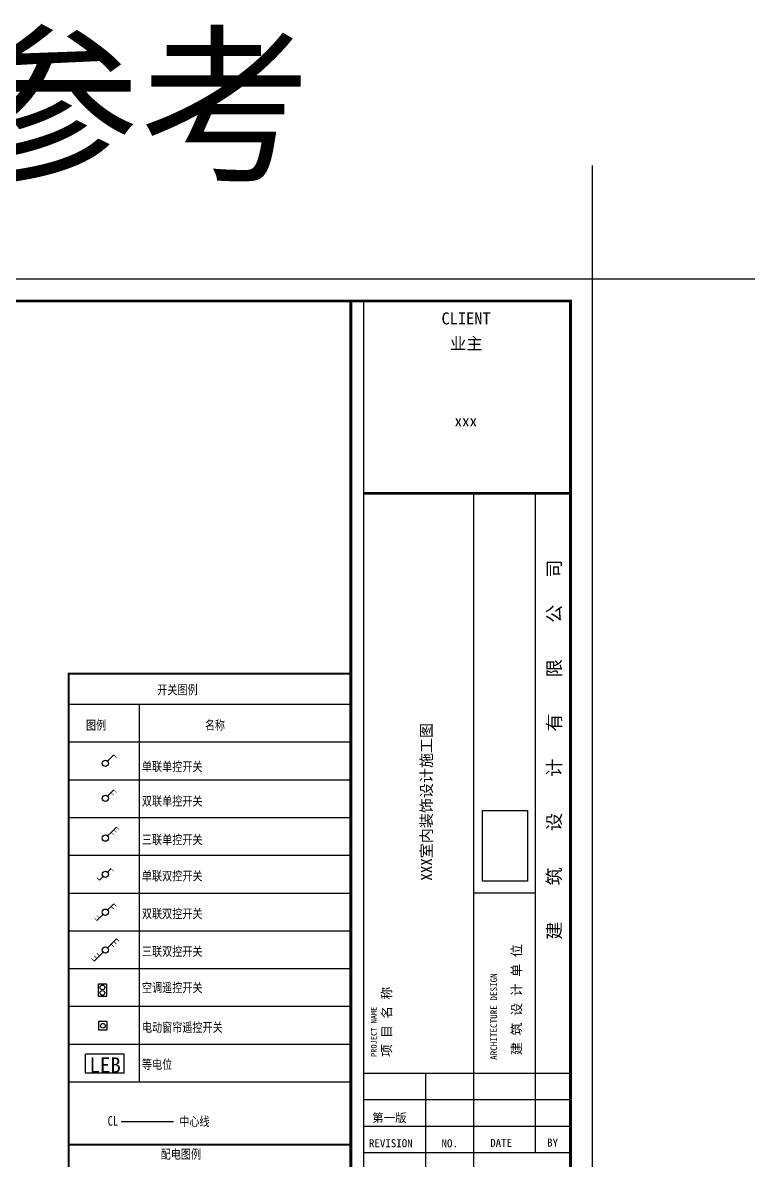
# Model space of a CAD drawing. Header units: millimetres. Extents: x 34817 to 170845, y 26625 to 47482.
# Drawn here: x 50103 to 57942, y 35184 to 47482 of the extents above; entities that cross this region are included whole.
import ezdxf
from ezdxf.enums import TextEntityAlignment as Align

# ---------------------------------------------------------------- set-up
doc = ezdxf.new("R2010")
doc.units = ezdxf.units.MM
doc.linetypes.add('DASHDOT', pattern=[1, 0.5, -0.25, 0, -0.25])
doc.layers.get('0').update_dxf_attribs({"color": 142})
for name, color, linetype in [('A-LIBRARY-图框', 13, 'Continuous'), ('M-机电符号', 4, 'Continuous'), ('【公众号：Design大数据】加微信：koomoo88', 120, 'Continuous')]:
    doc.layers.add(name, color=color, linetype=linetype)
doc.styles.add('FACE-新宋体', font='simhei_0.ttf', dxfattribs={"width": 0.8})
doc.styles.add('H-text-A', font='simhei_0.ttf', dxfattribs={"width": 0.8})
doc.styles.add('ROMANS', font='simhei_0.ttf', dxfattribs={"width": 0.8})
doc.styles.add('新宋体', font='simhei_0.ttf', dxfattribs={"width": 0.7})
doc.styles.add('黑体', font='simhei_0.ttf')
picture_1 = doc.add_image_def('image1.jpg', size_in_pixel=(828, 1296))

# ---------------------------------------------------------------- blocks, each defined once
blk = doc.blocks.new('A$A20FB58630')
for p, q in [((557.4705316610762, 6.982399341504788), (557.4705316610762, 413.0176006592592)), ((557.4705316610762, 351.9129268071124), (623.1050854703735, 351.9129268071124)), ((592.3825283682472, 87.78195663180713), (592.3825283682472, 351.9129268071124)), ((611.9332465243006, 142.4409465652934), (611.9332465243006, 351.9129268071124)), ((592.3825283682472, 224.9885047827047), (611.9332465243006, 224.9885047827047)), ((623.1050854703735, 167.5775841943255), (557.4705316610762, 167.5775841943255)), ((577.1165376387526, 134.6300897259789), (577.1165376387526, 167.5775841943255)), ((623.1050854703735, 159.1987049851014), (557.4705316610762, 159.1987049851014)), ((623.1050854703735, 150.8198257755357), (557.4705316610762, 150.8198257755357)), ((623.1050854703735, 142.4409465658032), (557.4705316610762, 142.4409465658032))]:
    blk.add_line(p, q)
at = {"const_width": 0.9382746051033449}
blk.add_lwpolyline([(43.06988415304204, 6.982399341504788), (623.1050854703735, 6.982399341504788), (623.1050854703735, 413.0176006592592), (43.06988415304204, 413.0176006592592)], close=True, dxfattribs=at)
for points in [[(553.2810920560432, 6.982399341504788), (553.2810920560432, 413.0176006592592)], [(623.1050854703735, 351.9129268071124), (557.4705316610762, 351.9129268071124)]]:
    blk.add_lwpolyline(points, dxfattribs=at)
at = {"layer": 'A-LIBRARY-图框', "color": 1}
for p, q in [((630.0874848116218, -36.08748481166549), (630.0874848116218, 456.0874848124299)), ((666.1749696232082, 420.0000000000873), (-9.094947017729282e-13, 420.0000000000873))]:
    blk.add_line(p, q, dxfattribs=at)
at = {"style": '黑体'}
for s, height, p in [('CLIENT', 3.823539526836183, (582.1091136299465, 405.5808039135595)), ('业主', 3.800659556307223, (584.8009868549188, 397.619199145629)), ('第一版', 2.655235782525129, (560.1285761460804, 152.2072328213835)), ('REVISION', 2.549026351224122, (559.0825674989228, 144.1916063703902)), ('NO.', 2.549026351224122, (582.1293678873963, 144.1670768537224)), ('DATE', 2.549026351224122, (597.5738194868773, 144.290084104563)), ('BY', 2.549026351224122, (615.6579136426762, 144.4130913557387))]:
    blk.add_text(s, height=height, dxfattribs=at).set_placement(p)
blk.add_text(' 建    筑    设    计   有    限    公   司', height=4.222955062563581, rotation=90, dxfattribs=at).set_placement((617.7860474883128, 269.0613548781403), align=Align.MIDDLE)
at = {"lineweight": 9, "style": '黑体'}
blk.add_text('建 筑 设 计 单 位', height=3.04052764504578, rotation=90, dxfattribs=at).set_placement((607.4729556085249, 173.4585127423998))
at = {"style": '黑体'}
for s, height, p in [('ARCHITECTURE DESIGN', 2.128369351532035, (599.7723933176658, 171.9354752125732)), ('项 目 名 称', 2.973864076428148, (566.181616938421, 172.8582494262228, -202.7012418927471)), ('PROJECT NAME', 1.773641126276699, (561.5263480512176, 172.8891802695148, -202.7012418927471))]:
    blk.add_text(s, height=height, rotation=90, dxfattribs=at).set_placement(p)
for tag, height, p in [('XXX', 3.500000000000002, (589.8250342509418, 374.9125147679374)), ('材料清单', 2.500000000000001, (592.3825283682472, 64.41251476793741)), ('1:60', 2.500000000000001, (579.3250342509446, 35.91251476793695)), ('2019.05', 2.500000000000001, (611.8250342509418, 35.91251476793695)), ('PL-00', 2.500000000000001, (592.32503425094, 26.91251476793695))]:
    blk.add_attdef(tag, text='', height=height, dxfattribs=at).set_placement(p, align=Align.MIDDLE_CENTER)
blk.add_attdef('XXX室内装饰设计施工图', text='', height=3.500000000000002, rotation=90, dxfattribs=at).set_placement((577.32503425094, 253.912514767937), align=Align.MIDDLE_CENTER)
blk = doc.blocks.new('*U159')
h = blk.add_hatch(color=256)
edge = h.paths.add_edge_path()
edge.add_arc((0, 0), 50, -1.27e-14, 360)
blk.add_line((91.92388155427763, 91.92388155425215), (134.3502884254558, 134.3502884254776))
blk.add_lwpolyline([(35.35533905931516, 35.35533905931516), (91.92388155427763, 91.92388155425215)])
at = {"const_width": 10}
blk.add_lwpolyline([(134.3502884254558, 134.3502884254776), (176.776695296634, 91.92388155427763)], dxfattribs=at)
blk.add_circle((0, 0), 50)
at = {"style": 'H-text-A', "width": 0.8}
blk.add_attdef('电气', (121.5886209160089, -239.3027553803731), '', height=200, dxfattribs=at)
blk = doc.blocks.new('*U158')
h = blk.add_hatch(color=256)
edge = h.paths.add_edge_path()
edge.add_arc((0, 0), 50, -1.27e-14, 360)
blk.add_line((91.92388155427763, 91.92388155425215), (134.3502884254558, 134.3502884254776))
blk.add_lwpolyline([(35.35533905931516, 35.35533905931516), (91.92388155427763, 91.92388155425215)])
at = {"const_width": 10}
for points in [[(91.92388155424851, 91.92388155429579), (134.3502884254267, 49.49747468309579)], [(134.3502884254558, 134.3502884254776), (176.776695296634, 91.92388155427763)]]:
    blk.add_lwpolyline(points, dxfattribs=at)
blk.add_circle((0, 0), 50)
at = {"style": 'H-text-A', "width": 0.8}
blk.add_attdef('电气', (121.5886209160089, -239.3027553803731), '', height=200, dxfattribs=at)
blk = doc.blocks.new('*U248')
h = blk.add_hatch(color=256)
edge = h.paths.add_edge_path()
edge.add_arc((0, 0), 50, -1.27e-14, 360)
for p, q in [((91.92388155427763, 91.92388155425215), (134.3502884254558, 134.3502884254776)), ((134.3502884254558, 134.3502884254776), (176.7766952966631, 176.7766952966594))]:
    blk.add_line(p, q)
at = {"const_width": 10}
for points in [[(176.7766952966631, 176.7766952966594), (219.2031021678413, 134.3502884254594)], [(91.92388155424851, 91.92388155429579), (134.3502884254267, 49.49747468309579)], [(134.3502884254558, 134.3502884254776), (176.776695296634, 91.92388155427763)]]:
    blk.add_lwpolyline(points, dxfattribs=at)
blk.add_lwpolyline([(35.35533905931516, 35.35533905931516), (91.92388155427763, 91.92388155425215)])
blk.add_circle((0, 0), 50)
at = {"style": 'H-text-A', "width": 0.8}
blk.add_attdef('电气', (121.5886209160089, -239.3027553803731), '', height=200, dxfattribs=at)
blk = doc.blocks.new('*U160')
h = blk.add_hatch(color=256)
edge = h.paths.add_edge_path()
edge.add_arc((0, 0), 50, -1.27e-14, 360)
for points in [[(35.35533905931516, 35.35533905931516), (91.92388155427763, 91.92388155425215)], [(-35.35533905934426, -35.35533905934426), (-91.92388155436493, -91.92388155427763)]]:
    blk.add_lwpolyline(points)
for points, const_width in [([(91.92388155424851, 91.92388155429579), (134.3502884254267, 49.49747468309579)], 10), ([(-91.92388155433581, -91.92388155430672), (-134.3502884254849, -49.49747468309944)], 9.999999999999998)]:
    blk.add_lwpolyline(points, dxfattribs=dict(const_width=const_width))
blk.add_circle((0, 0), 50)
at = {"style": 'H-text-A', "width": 0.8}
blk.add_attdef('电气', (121.5886209160089, -239.3027553803731), '', height=200, dxfattribs=at)
blk = doc.blocks.new('*U162')
h = blk.add_hatch(color=256)
edge = h.paths.add_edge_path()
edge.add_arc((0, 0), 50, -1.27e-14, 360)
for p, q in [((91.92388155427763, 91.92388155425215), (134.3502884254558, 134.3502884254776)), ((-91.92388155436493, -91.92388155427763), (-134.3502884255431, -134.3502884254849))]:
    blk.add_line(p, q)
for points in [[(35.35533905931516, 35.35533905931516), (91.92388155427763, 91.92388155425215)], [(-35.35533905934426, -35.35533905934426), (-91.92388155436493, -91.92388155427763)]]:
    blk.add_lwpolyline(points)
for points, const_width in [([(91.92388155424851, 91.92388155429579), (134.3502884254267, 49.49747468309579)], 10), ([(134.3502884254558, 134.3502884254776), (176.776695296634, 91.92388155427763)], 10), ([(-134.3502884255431, -134.3502884254849), (-176.7766952967213, -91.92388155427763)], 9.999999999999998), ([(-91.92388155433581, -91.92388155430672), (-134.3502884254849, -49.49747468309944)], 9.999999999999998)]:
    blk.add_lwpolyline(points, dxfattribs=dict(const_width=const_width))
blk.add_circle((0, 0), 50)
at = {"style": 'H-text-A', "width": 0.8}
blk.add_attdef('电气', (121.5886209160089, -239.3027553803731), '', height=200, dxfattribs=at)
blk = doc.blocks.new('*U161')
h = blk.add_hatch(color=256)
edge = h.paths.add_edge_path()
edge.add_arc((0, 0), 50, -1.27e-14, 360)
for p, q in [((91.92388155427763, 91.92388155425215), (134.3502884254558, 134.3502884254776)), ((134.3502884254558, 134.3502884254776), (176.7766952966631, 176.7766952966594)), ((-134.3502884255431, -134.3502884254849), (-176.7766952967504, -176.7766952966631)), ((-91.92388155436493, -91.92388155427763), (-134.3502884255431, -134.3502884254849))]:
    blk.add_line(p, q)
for points, const_width in [([(176.7766952966631, 176.7766952966594), (219.2031021678413, 134.3502884254594)], 10), ([(91.92388155424851, 91.92388155429579), (134.3502884254267, 49.49747468309579)], 10), ([(134.3502884254558, 134.3502884254776), (176.776695296634, 91.92388155427763)], 10), ([(-176.7766952967504, -176.7766952966631), (-219.2031021679286, -134.3502884254267)], 9.999999999999998), ([(-134.3502884255431, -134.3502884254849), (-176.7766952967213, -91.92388155427763)], 9.999999999999998), ([(-91.92388155433581, -91.92388155430672), (-134.3502884254849, -49.49747468309944)], 9.999999999999998)]:
    blk.add_lwpolyline(points, dxfattribs=dict(const_width=const_width))
for points in [[(35.35533905931516, 35.35533905931516), (91.92388155427763, 91.92388155425215)], [(-35.35533905934426, -35.35533905934426), (-91.92388155436493, -91.92388155427763)]]:
    blk.add_lwpolyline(points)
blk.add_circle((0, 0), 50)
at = {"style": 'H-text-A', "width": 0.8}
blk.add_attdef('电气', (121.5886209160089, -239.3027553803731), '', height=200, dxfattribs=at)
blk = doc.blocks.new('A$C4B362520')
blk.add_lwpolyline([(124.9981291946024, 22.50243416288868), (199.9981291946024, 22.50243416288868), (199.9981291946024, 22.50243416288868), (199.9981291946024, 77.50243416288868), (199.9981291946024, 77.50243416288868), (124.9981291946024, 77.50243416288868), (124.9981291946024, 22.50243416288868)])
for centre in [(145.7265460146591, 50.63378663070034), (179.9967904485529, 50.63378663070034)]:
    blk.add_circle(centre, 15)
blk = doc.blocks.new('ggfgg')
blk.add_lwpolyline([(0.6874999975020728, -0.6693613802597156), (0.6874999975020728, 0.669361380662167), (0.6874999975020728, 0.669361380662167), (-0.6875000024979272, 0.669361380662167), (-0.6875000024979272, 0.669361380662167), (-0.6875000024979272, -0.6693613802597156), (0.6874999975020728, -0.6693613802597156)])
blk.add_circle((0, 0), 0.3750000000000001)
blk = doc.blocks.new('A$C5E506CA5')
for p, q in [((4.144385457038879e-08, 455.7315222057514), (-224.4815999586135, 455.7315222057514)), ((-224.4815999586135, 455.7315222057514), (-224.4815999586135, 0)), ((0, 455.7315222057514), (0, 0)), ((4.144385457038879e-08, 0), (-224.4815999586135, 0))]:
    blk.add_line(p, q)
at = {"style": 'ROMANS'}
blk.add_text('LEB', height=180.3870000002917, rotation=90, dxfattribs=at).set_placement((-96.73124171933159, 231.2499222054612), align=Align.MIDDLE)
blk = doc.blocks.new('*U246')
at = {"linetype": 'DASHDOT', "ltscale": 200}
blk.add_line((-2.58551092773993e-13, 13.49955681522561), (0, 0), dxfattribs=at)
at = {"style": '新宋体', "width": 0.8}
blk.add_attdef('FACE-CL', (0.0237576346607966, 1.361720442645192), '', height=2.5, dxfattribs=at)

msp = doc.modelspace()

# ---------------------------------------------------------------- linework, layer by layer
for p, q in [((50598.36164399507, 40115.65473897682), (53646.42664764554, 40115.65473053447)), ((51359.52065765494, 40115.65473615058), (51359.52064249109, 36031.79111639207)), ((50598.36164247867, 39707.26837700099), (53646.42664612923, 39707.26836855864)), ((50598.36164096236, 39298.88201502513), (53646.4266446128, 39298.88200658277)), ((50598.36163944585, 38890.49565304929), (53646.42664309641, 38890.49564460691)), ((50598.36163792954, 38482.10929107343), (53646.4266415801, 38482.10928263108)), ((50598.36163641314, 38073.72292909757), (53646.4266400637, 38073.72292065521)), ((50598.36163489672, 37665.33656712173), (53646.42663854727, 37665.33655867938)), ((50598.36163338041, 37256.9502051459), (53646.42663703088, 37256.95019670355)), ((50598.36163186401, 36848.56384317006), (53646.42663551448, 36848.56383472765)), ((50598.36163034762, 36440.17748119417), (53646.42663399817, 36440.17747275182)), ((50598.36162883131, 36031.79111921831), (53646.42663248174, 36031.79111077599))]:
    msp.add_line(p, q)
at = {"const_width": 20.41931809879252}
for points in [[(50598.3616263076, 35352.13458326153), (53646.42662995815, 35352.13457481918), (53646.42664916202, 40445.65473079614), (50598.36164551147, 40445.6547392385)], [(50598.3616263076, 30655.69139082188), (53646.42662995815, 30655.69139082188), (53646.42662995815, 35352.13458326153), (50598.3616263076, 35352.13458326153)]]:
    msp.add_lwpolyline(points, close=True, dxfattribs=at)

# ---------------------------------------------------------------- block references
at = {"layer": 'A-LIBRARY-图框'}
ref = msp.add_blockref('A$A20FB58630', (34817.05539635605, 30418.06499948094), dxfattribs=dict(at, xscale=34.03219720310778, yscale=34.03219720310778, zscale=34.03219720310778))
ref.add_attrib('XXX室内装饰设计施工图', 'XXX室内装饰设计施工图', dxfattribs={"layer": '0', "height": 119.1126902108772, "rotation": 90, "style": '黑体'}).set_placement((54464.69481227505, 39059.26577440039), align=Align.MIDDLE_CENTER)
ref.add_attrib('XXX', 'xxx', dxfattribs={"layer": '0', "height": 119.1126902108772, "style": '黑体'}).set_placement((54890.09727731392, 43177.16163597641), align=Align.MIDDLE_CENTER)
at = {"layer": 'A-LIBRARY-图框', "xscale": 34.03219720310778, "yscale": 34.03219720310778, "zscale": 34.03219720310778}
msp.add_blockref('A$A20FB58630', (57488.45333434743, 30418.06499948094), dxfattribs=at)
at = {"layer": 'M-机电符号', "xscale": 0.6806439366264174, "yscale": 0.6806439366264174, "zscale": 0.6806439366264174}
for name, p in [('*U159', (50995.35019242315, 39475.59817887048)), ('*U158', (50995.35019101598, 39096.64321771302)), ('*U248', (50995.35018942051, 38666.93549566512)), ('*U160', (50995.35018796337, 38274.52149243144)), ('*U162', (50995.35018644706, 37866.13513045557)), ('*U161', (50995.35018493066, 37457.74876847971))]:
    msp.add_blockref(name, p, dxfattribs=at)
at = {"layer": 'M-机电符号'}
for name, p, xscale, yscale, zscale, rotation in [('A$C4B362520', (51050.33826272239, 36746.07965788519), 1.701609841566044, 1.701609841566044, 1.701609841566044, 89.99999978725457), ('ggfgg', (50969.81171161038, 36639.08011943899), 68.06439366264173, 68.06439366264173, 68.06439366264173, 359.9999997872546), ('A$C5E506CA5', (50780.69059939543, 36124.46126623594, 1.458740214924509e-07), 0.9188694331581355, 0.9188694331581355, 0.9188694331581355, 269.9999997872546)]:
    msp.add_blockref(name, p, dxfattribs=dict(at, xscale=xscale, yscale=yscale, zscale=zscale, rotation=rotation))
ref = msp.add_blockref('*U246', (51168.15953948034, 35601.20965439171), dxfattribs=dict(at, xscale=-41.6666666666693, yscale=41.6666666666693, zscale=41.6666666666693, rotation=270.0000000000016))
ref.add_attrib('FACE-CL', 'CL', dxfattribs={"layer": '0', "height": 104.1666666666733, "style": 'FACE-新宋体', "width": 0.8}).set_placement((51020.91160842183, 35527.13180744019), align=Align.BOTTOM_LEFT)

# ---------------------------------------------------------------- texts
at = {"style": '黑体', "width": 0.8}
for s, p in [('开关图例', (51774.34974174024, 40221.87158635526)), ('配电图例', (51811.78222624477, 35201.04982719009))]:
    msp.add_text(s, height=100.0006904699677, dxfattribs=at).set_placement(p, align=Align.CENTER)
for s, p in [('图例', (50786.17754129463, 39838.34745207368)), ('名称', (52070.37854912624, 39838.34744730531)), ('单联单控开关', (51390.40250717543, 39391.08600815519)), ('双联单控开关', (51390.40250578863, 39017.61903762605)), ('三联单控开关', (51390.4025042438, 38601.5389773779)), ('单联双控开关', (51390.40250278558, 38208.83674563098)), ('双联双控开关', (51390.40250126919, 37800.45038365514)), ('三联双控开关', (51390.40249975288, 37392.06402167931)), ('空调遥控开关', (51390.40249830234, 37001.44470064668)), ('电动窗帘遥控开关', (51390.40249670696, 36571.76358583642)), ('等电位', (51390.40249522103, 36171.5698210937)), ('中心线', (51794.1290054089, 35554.3368057679))]:
    msp.add_text(s, height=100.0006904699677, dxfattribs=at).set_placement(p)
at = {"layer": '【公众号：Design大数据】加微信：koomoo88', "style": '黑体'}
msp.add_text('全屋插座点位参考', height=1361.287888124313, dxfattribs=at).set_placement((38363.80184589976, 45902.05828433238))

# ---------------------------------------------------------------- pictures from other files: only their frames are drawn
image = msp.add_image(picture_1, insert=(55069.99998258936, 38199.99995422877), size_in_units=(488.57747424988804, 764.7299596954767))
image.dxf.flags = 7

doc.saveas('drawing.dxf')
